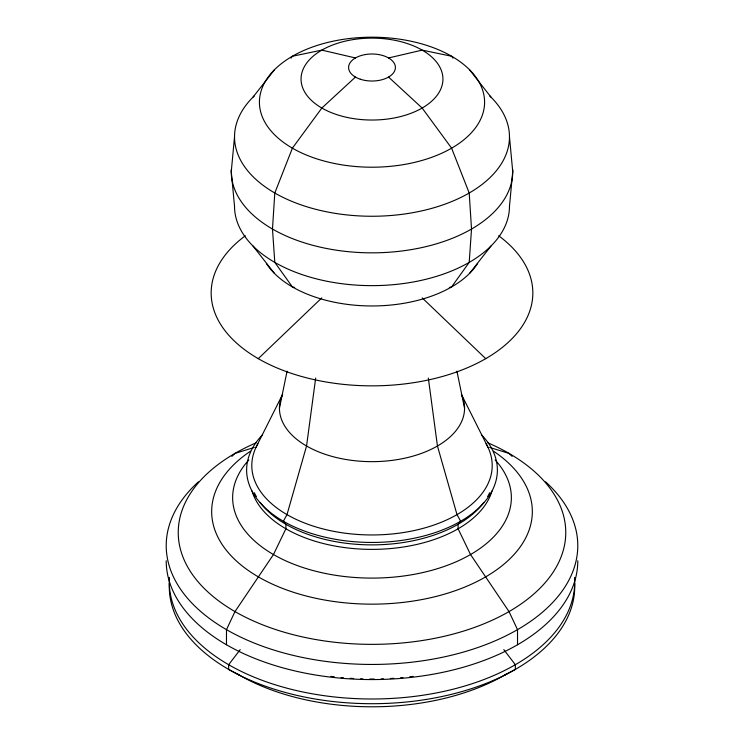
<?xml version="1.0" encoding="UTF-8"?>
<svg xmlns="http://www.w3.org/2000/svg" width="744" height="744" viewBox="0 0 744 744"><rect width="100%" height="100%" fill="white"/><g stroke="black" fill="none" stroke-linecap="round" stroke-linejoin="round"><path stroke-width="1.12" d="M234.527 136.896L231.263 171.585L234.527 206.274A137.473 79.366 0 0 0 372 285.64A137.473 79.366 0 0 0 509.473 206.274L512.737 171.585L509.473 136.896M315.67 378.092L306.556 446L286.998 514.625L283.343 521.246L285.891 524.278L285.891 528.789L273.467 554.531L234.983 611.587L226.483 629.647L226.483 644.769M279.446 408.214L287.082 371.117M255.889 447.59L282.599 394.385M291.034 58.125L292.392 56.237L321.845 50.118L355.446 57.958M240.191 649.624L228.65 664.708L228.65 669.414L239.27 675.059M252.951 97.204L274.499 69.704M469.501 273.457L491.049 245.957M231.895 456.379L234.983 453.384L254.327 447.442M258.27 358.654L321.78 297.898M355.446 77.069L321.845 108.038L292.392 148.168L274.796 193.012L272.481 229.04L274.796 262.39L292.392 286.924L294.652 287.398M504.73 675.059L515.35 669.414L515.35 664.708L503.809 649.624M388.554 57.958L422.155 50.118L451.608 56.237L452.966 58.125M449.348 287.398L451.608 286.924L469.204 262.39L471.519 229.04L469.204 193.012L451.608 148.168L422.155 108.038L388.554 77.069M489.673 447.442L509.017 453.384L512.105 456.379M422.22 297.898L485.73 358.654M469.501 69.704L491.049 97.204M252.951 245.957L274.499 273.457M461.401 394.385L488.111 447.59M456.918 371.117L464.554 408.214M428.33 378.092L437.444 446L457.002 514.625L460.657 521.246L458.109 524.278L458.109 528.789L470.534 554.531L509.017 611.587L517.517 629.647L517.517 644.769M506.794 673.841A187.711 108.373 0 0 1 237.206 673.841M574.638 583.277A202.721 117.04 0 0 1 372 703.703A202.721 117.04 0 0 1 169.362 583.277M574.573 577.446A202.721 117.04 0 0 1 372 698.988A202.721 117.04 0 0 1 169.427 577.446M413.097 676.361A184.475 106.504 0 0 1 409.73 676.789M402.941 677.533A184.475 106.504 0 0 1 400.653 677.747M393.781 678.296A184.475 106.504 0 0 1 390.34 678.509M383.439 678.835A184.475 106.504 0 0 1 381.142 678.909M374.279 679.03A184.475 106.504 0 0 1 369.722 679.03M362.858 678.909A184.475 106.504 0 0 1 360.561 678.835M353.66 678.509A184.475 106.504 0 0 1 350.219 678.296M343.347 677.747A184.475 106.504 0 0 1 341.059 677.533M334.27 676.789A184.475 106.504 0 0 1 330.903 676.361M577.79 560.762A205.79 118.808 0 0 1 372 679.57A205.79 118.808 0 0 1 166.21 560.762M545.585 481.833A205.79 118.808 0 0 1 506.543 635.534A205.79 118.808 0 0 1 237.457 635.534A205.79 118.808 0 0 1 198.416 481.833M487.813 442.801A193.766 111.87 0 0 1 515.462 607.681A193.766 111.87 0 0 1 228.538 607.681A193.766 111.87 0 0 1 256.187 442.801M493.505 451.18A160.332 92.572 0 0 1 482.521 578.646A160.332 92.572 0 0 1 261.479 578.646A160.332 92.572 0 0 1 250.496 451.18M495.188 460.024A139.351 80.454 0 0 1 372 578.097A139.351 80.454 0 0 1 248.812 460.024M492.026 490.938A121.774 70.308 0 0 1 372 549.379A121.774 70.308 0 0 1 251.974 490.938M489.626 492.761A121.774 70.308 0 0 1 487.608 496.666M483.814 502.423A121.774 70.308 0 0 1 372 544.878A121.774 70.308 0 0 1 260.186 502.423M256.392 496.666A121.774 70.308 0 0 1 254.374 492.761M481.433 434.728A125.383 72.391 0 0 1 372 542.45A125.383 72.391 0 0 1 262.567 434.728M486.111 443.75A120.203 69.397 0 0 1 372 534.955A120.203 69.397 0 0 1 257.889 443.75M461.866 395.417A92.554 53.438 0 0 1 372 461.652A92.554 53.438 0 0 1 282.134 395.417M498.675 235.774A160.844 92.861 0 0 1 481.033 361.259A160.844 92.861 0 0 1 262.967 361.259A160.844 92.861 0 0 1 245.325 235.774M512.681 169.362A140.737 81.254 0 0 1 372 252.839A140.737 81.254 0 0 1 231.319 169.362M489.543 95.734A137.473 79.366 0 0 1 461.122 197.318A137.473 79.366 0 0 1 282.878 197.318A137.473 79.366 0 0 1 254.457 95.734M477.611 263.497A112.586 65.007 0 0 1 372 305.961A112.586 65.007 0 0 1 266.389 263.497M321.845 108.038A70.931 40.948 0 0 0 440.513 89.68A70.931 40.948 0 0 0 353.642 39.516A70.931 40.948 0 0 0 321.845 108.038M292.392 148.168A112.586 65.007 0 0 0 480.754 119.031A112.586 65.007 0 0 0 342.863 39.413A112.586 65.007 0 0 0 292.392 148.168M360.301 79.217A23.408 13.513 0 0 0 395.408 67.518A23.408 13.513 0 0 0 360.301 55.809A23.408 13.513 0 0 0 360.301 79.217"/></g></svg>
